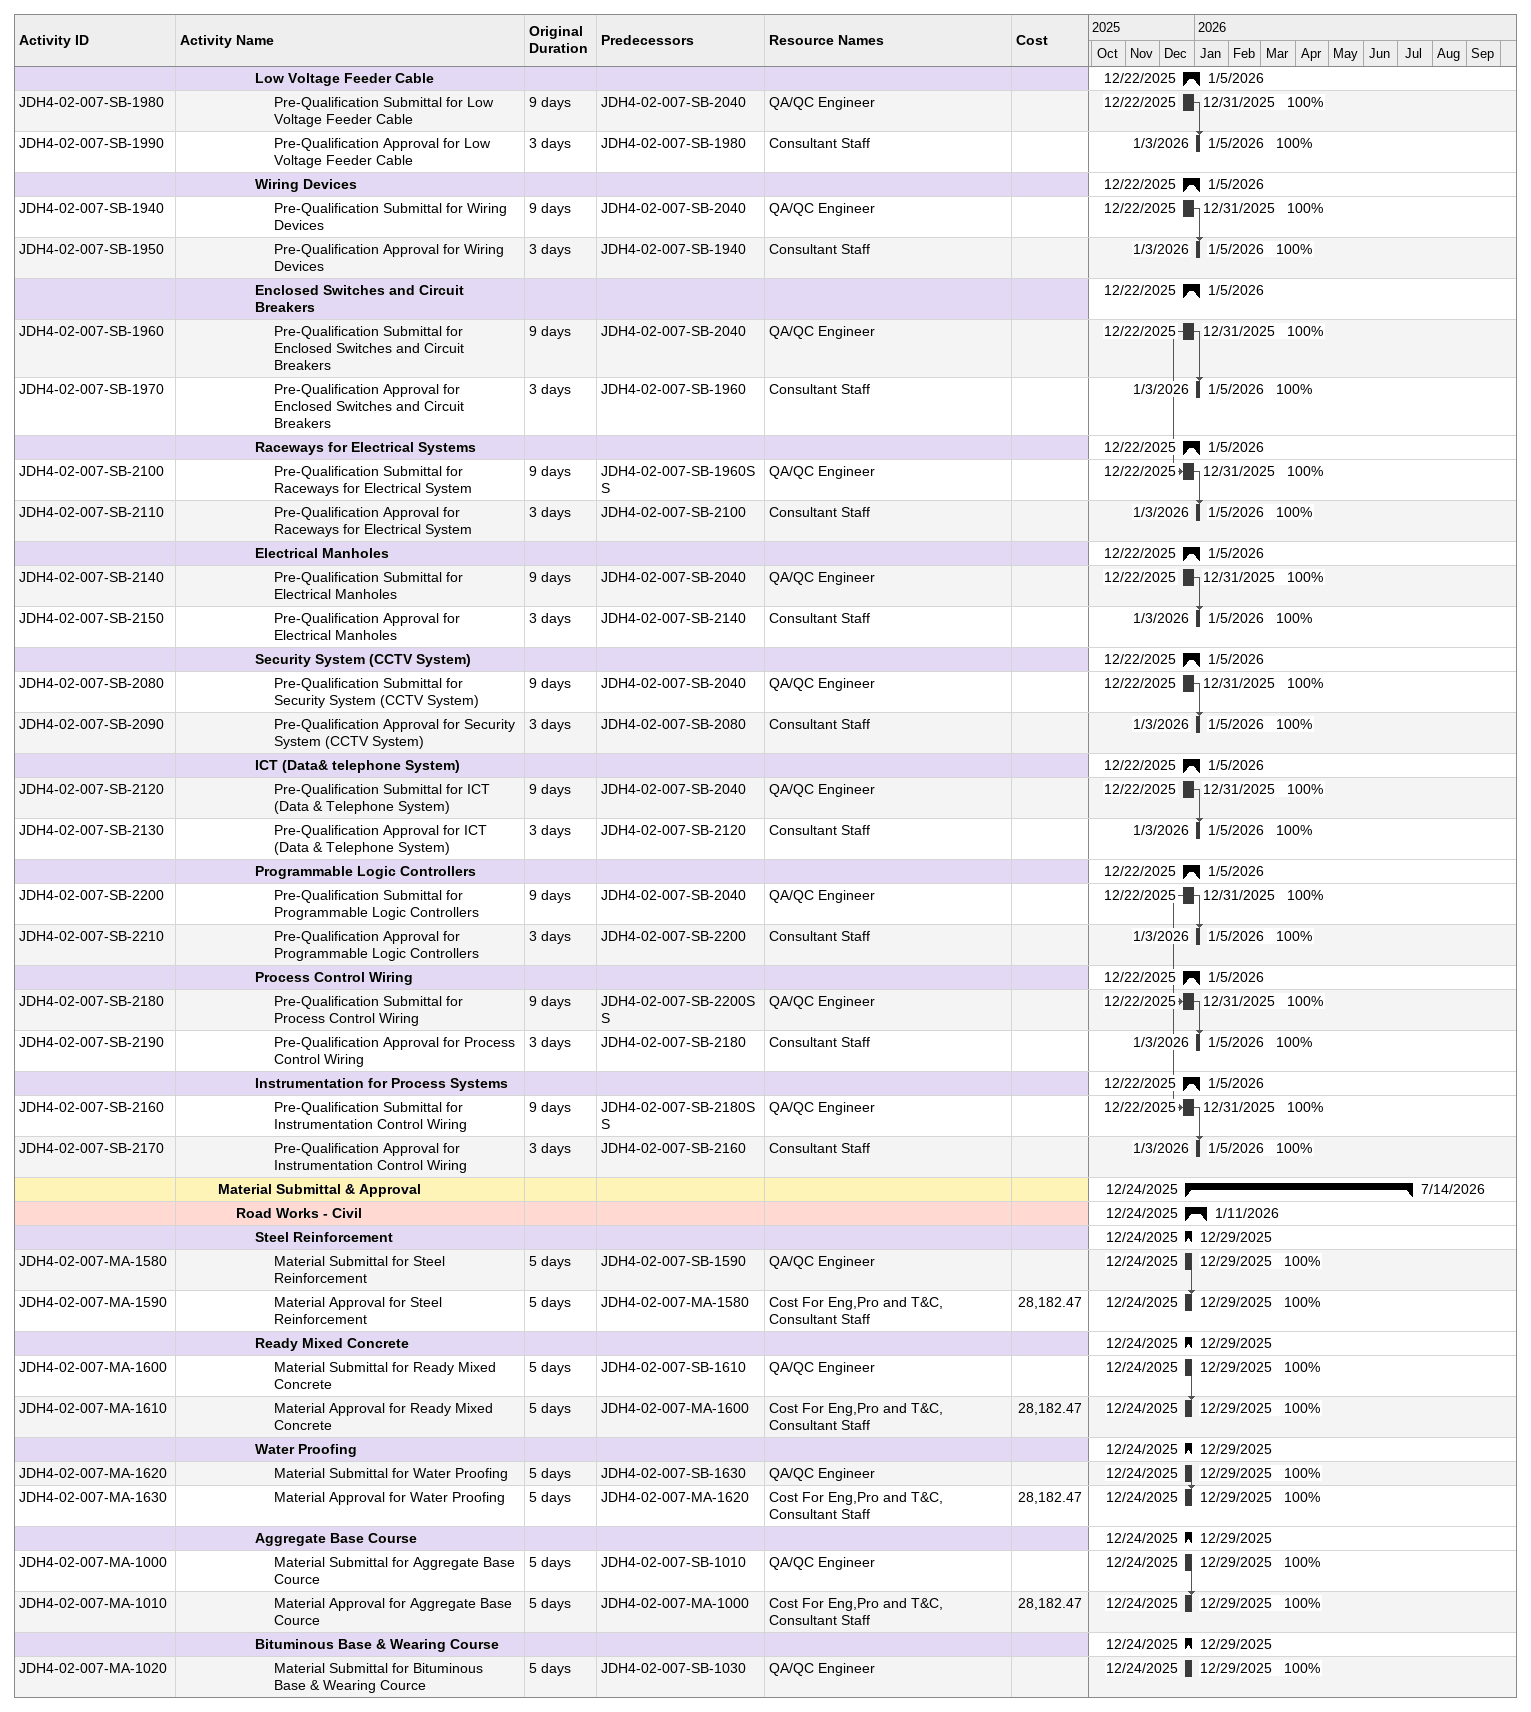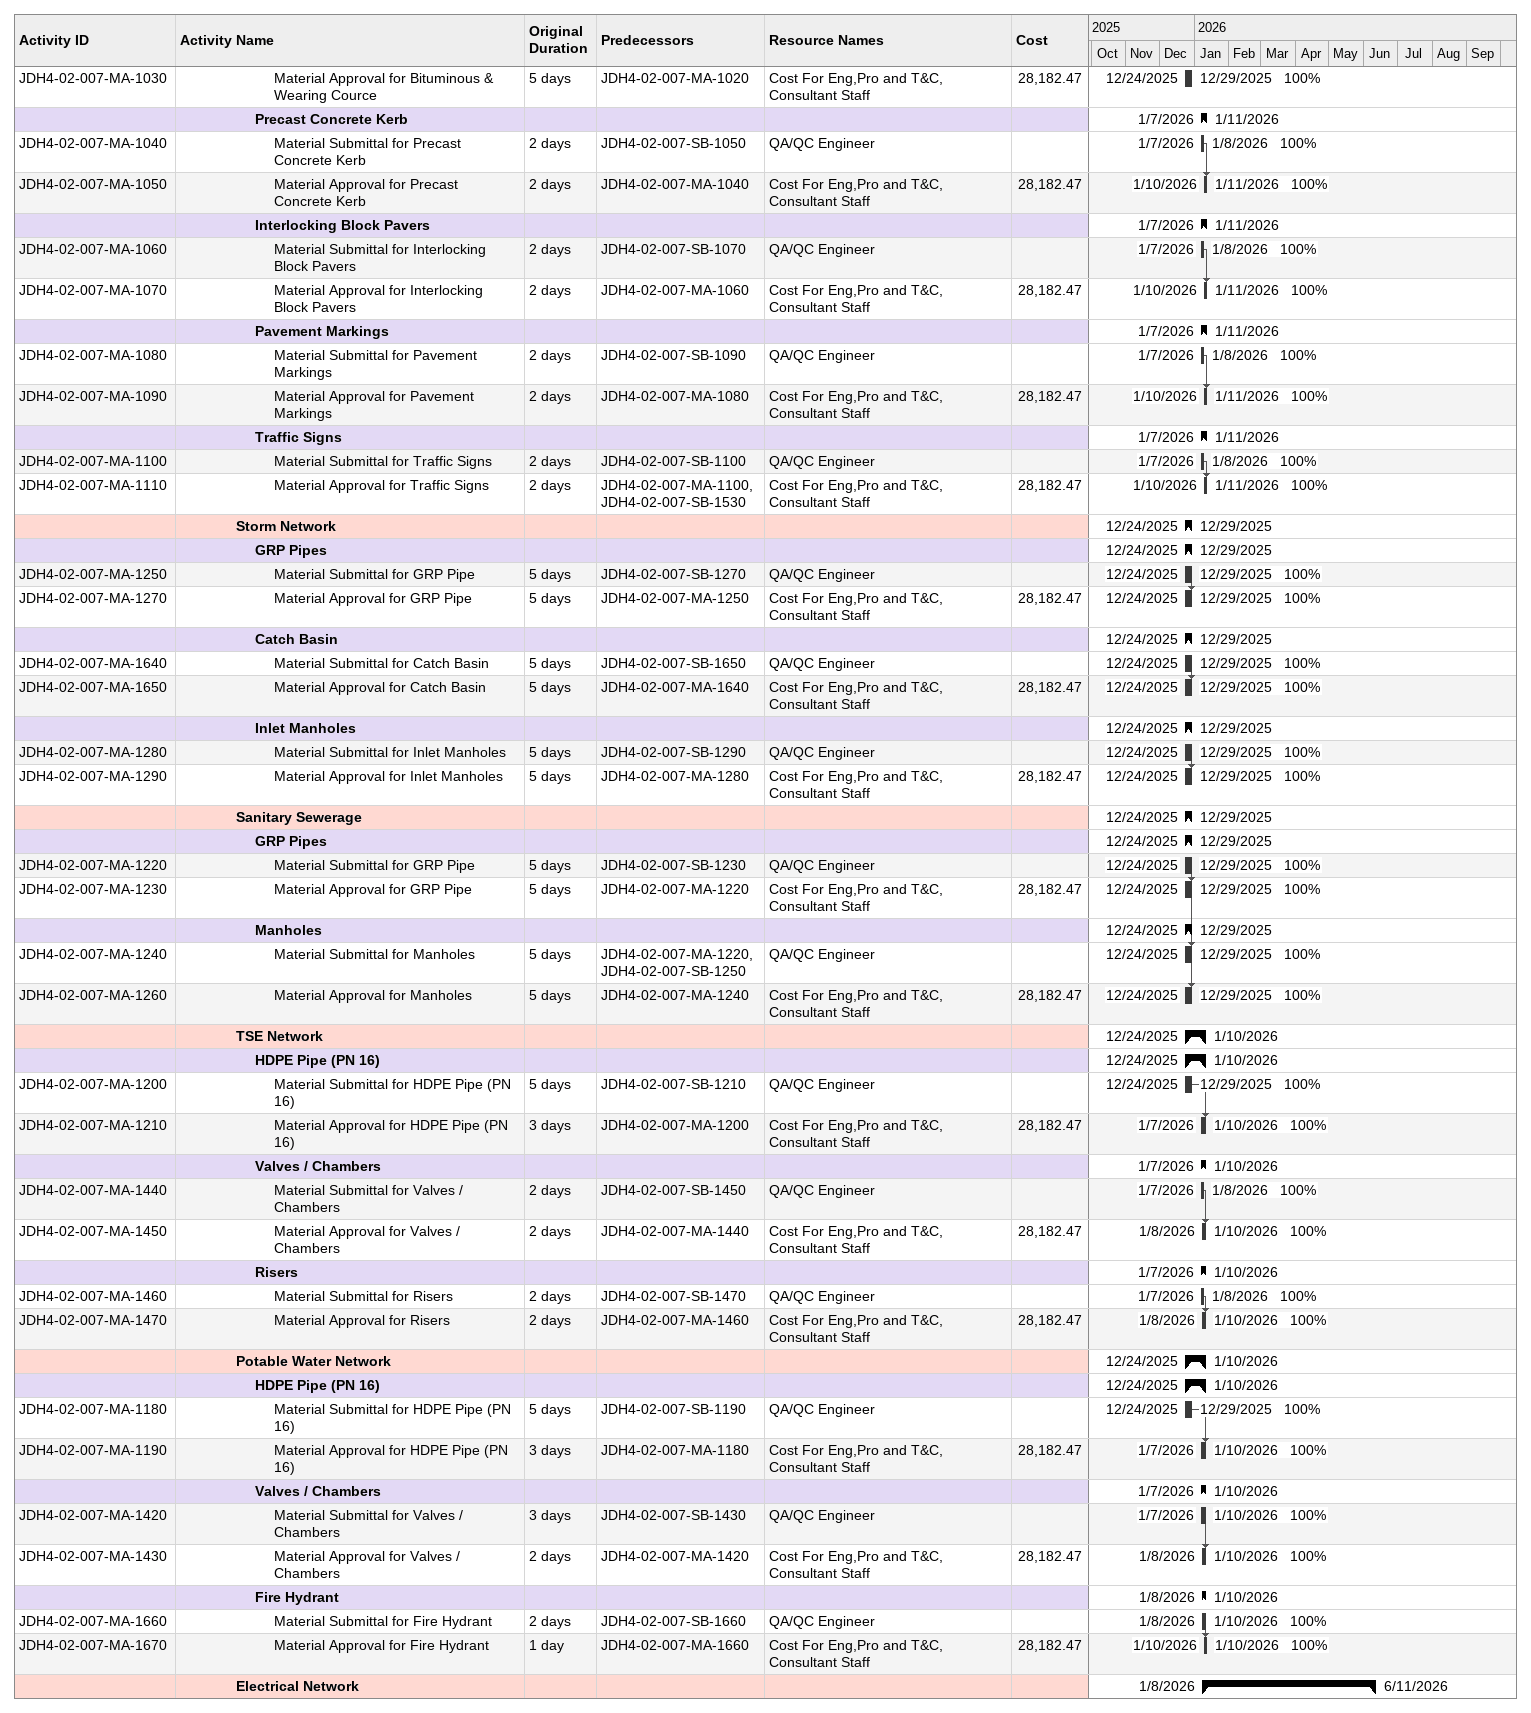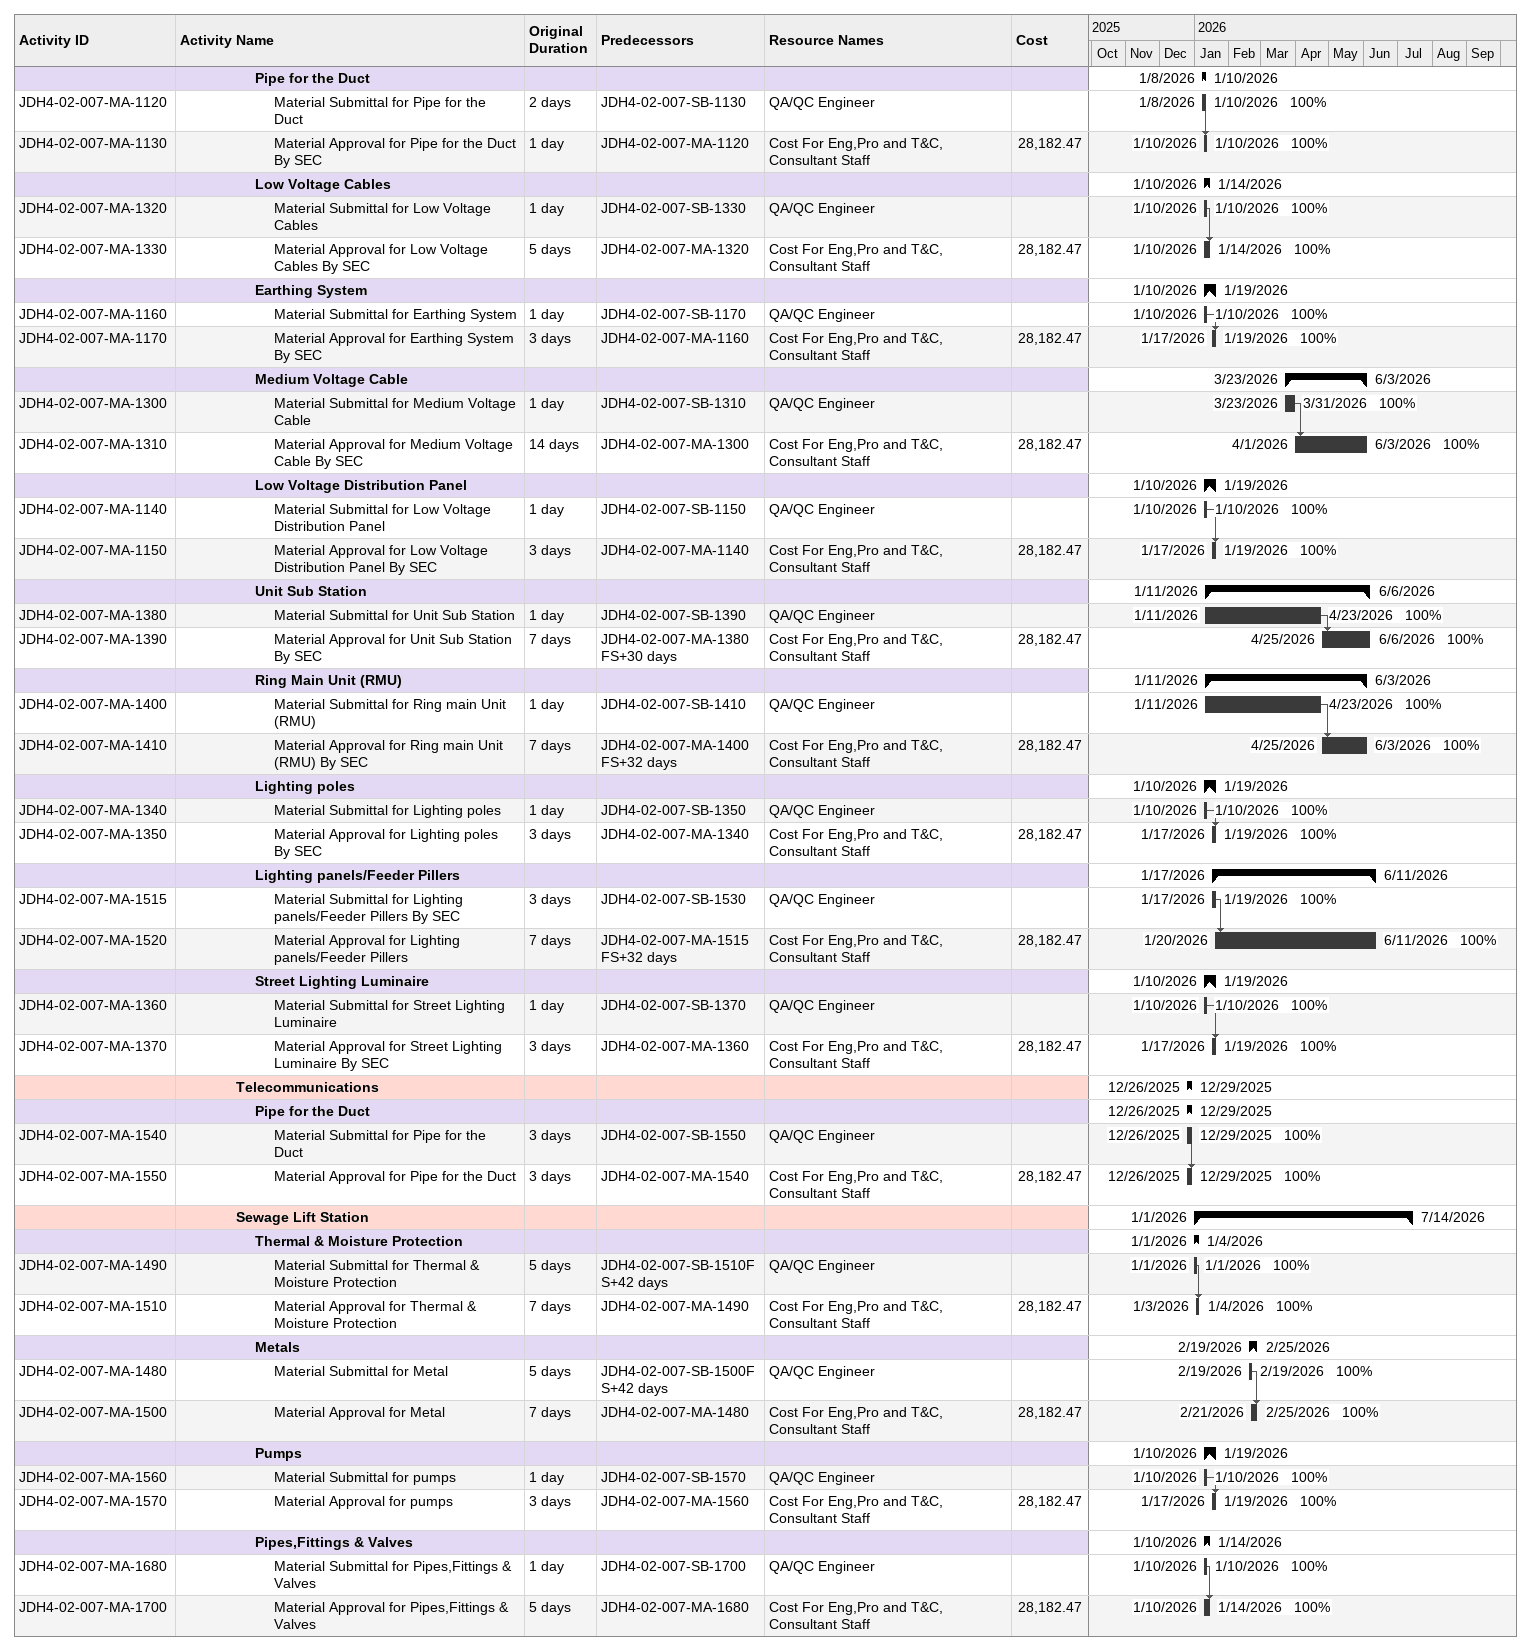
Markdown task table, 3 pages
| ID | Level | Task | Original duration | Start | Finish | Predecessors | Resources | % complete | Cost |
|---|---|---|---|---|---|---|---|---|---|
|  | 5 | **Low Voltage Feeder Cable** |  | 2025-12-22 | 2026-01-05 |  |  |  |  |
| JDH4-02-007-SB-1980 | 6 | Pre-Qualification Submittal for Low Voltage Feeder Cable | 9d | 2025-12-22 | 2025-12-31 | JDH4-02-007-SB-2040 | QA/QC Engineer | 100 |  |
| JDH4-02-007-SB-1990 | 6 | Pre-Qualification Approval for Low Voltage Feeder Cable | 3d | 2026-01-03 | 2026-01-05 | JDH4-02-007-SB-1980 | Consultant Staff | 100 |  |
|  | 5 | **Wiring Devices** |  | 2025-12-22 | 2026-01-05 |  |  |  |  |
| JDH4-02-007-SB-1940 | 6 | Pre-Qualification Submittal for Wiring Devices | 9d | 2025-12-22 | 2025-12-31 | JDH4-02-007-SB-2040 | QA/QC Engineer | 100 |  |
| JDH4-02-007-SB-1950 | 6 | Pre-Qualification Approval for Wiring Devices | 3d | 2026-01-03 | 2026-01-05 | JDH4-02-007-SB-1940 | Consultant Staff | 100 |  |
|  | 5 | **Enclosed Switches and Circuit Breakers** |  | 2025-12-22 | 2026-01-05 |  |  |  |  |
| JDH4-02-007-SB-1960 | 6 | Pre-Qualification Submittal for Enclosed Switches and Circuit Breakers | 9d | 2025-12-22 | 2025-12-31 | JDH4-02-007-SB-2040 | QA/QC Engineer | 100 |  |
| JDH4-02-007-SB-1970 | 6 | Pre-Qualification Approval for Enclosed Switches and Circuit Breakers | 3d | 2026-01-03 | 2026-01-05 | JDH4-02-007-SB-1960 | Consultant Staff | 100 |  |
|  | 5 | **Raceways for Electrical Systems** |  | 2025-12-22 | 2026-01-05 |  |  |  |  |
| JDH4-02-007-SB-2100 | 6 | Pre-Qualification Submittal for Raceways for Electrical System | 9d | 2025-12-22 | 2025-12-31 | JDH4-02-007-SB-1960SS | QA/QC Engineer | 100 |  |
| JDH4-02-007-SB-2110 | 6 | Pre-Qualification Approval for Raceways for Electrical System | 3d | 2026-01-03 | 2026-01-05 | JDH4-02-007-SB-2100 | Consultant Staff | 100 |  |
|  | 5 | **Electrical Manholes** |  | 2025-12-22 | 2026-01-05 |  |  |  |  |
| JDH4-02-007-SB-2140 | 6 | Pre-Qualification Submittal for Electrical Manholes | 9d | 2025-12-22 | 2025-12-31 | JDH4-02-007-SB-2040 | QA/QC Engineer | 100 |  |
| JDH4-02-007-SB-2150 | 6 | Pre-Qualification Approval for Electrical Manholes | 3d | 2026-01-03 | 2026-01-05 | JDH4-02-007-SB-2140 | Consultant Staff | 100 |  |
|  | 5 | **Security System (CCTV System)** |  | 2025-12-22 | 2026-01-05 |  |  |  |  |
| JDH4-02-007-SB-2080 | 6 | Pre-Qualification Submittal for Security System (CCTV System) | 9d | 2025-12-22 | 2025-12-31 | JDH4-02-007-SB-2040 | QA/QC Engineer | 100 |  |
| JDH4-02-007-SB-2090 | 6 | Pre-Qualification Approval for Security System (CCTV System) | 3d | 2026-01-03 | 2026-01-05 | JDH4-02-007-SB-2080 | Consultant Staff | 100 |  |
|  | 5 | **ICT (Data& telephone System)** |  | 2025-12-22 | 2026-01-05 |  |  |  |  |
| JDH4-02-007-SB-2120 | 6 | Pre-Qualification Submittal for ICT (Data & Telephone System) | 9d | 2025-12-22 | 2025-12-31 | JDH4-02-007-SB-2040 | QA/QC Engineer | 100 |  |
| JDH4-02-007-SB-2130 | 6 | Pre-Qualification Approval for ICT (Data & Telephone System) | 3d | 2026-01-03 | 2026-01-05 | JDH4-02-007-SB-2120 | Consultant Staff | 100 |  |
|  | 5 | **Programmable Logic Controllers** |  | 2025-12-22 | 2026-01-05 |  |  |  |  |
| JDH4-02-007-SB-2200 | 6 | Pre-Qualification Submittal for Programmable Logic Controllers | 9d | 2025-12-22 | 2025-12-31 | JDH4-02-007-SB-2040 | QA/QC Engineer | 100 |  |
| JDH4-02-007-SB-2210 | 6 | Pre-Qualification Approval for Programmable Logic Controllers | 3d | 2026-01-03 | 2026-01-05 | JDH4-02-007-SB-2200 | Consultant Staff | 100 |  |
|  | 5 | **Process Control Wiring** |  | 2025-12-22 | 2026-01-05 |  |  |  |  |
| JDH4-02-007-SB-2180 | 6 | Pre-Qualification Submittal for Process Control Wiring | 9d | 2025-12-22 | 2025-12-31 | JDH4-02-007-SB-2200SS | QA/QC Engineer | 100 |  |
| JDH4-02-007-SB-2190 | 6 | Pre-Qualification Approval for Process Control Wiring | 3d | 2026-01-03 | 2026-01-05 | JDH4-02-007-SB-2180 | Consultant Staff | 100 |  |
|  | 5 | **Instrumentation for Process Systems** |  | 2025-12-22 | 2026-01-05 |  |  |  |  |
| JDH4-02-007-SB-2160 | 6 | Pre-Qualification Submittal for Instrumentation Control Wiring | 9d | 2025-12-22 | 2025-12-31 | JDH4-02-007-SB-2180SS | QA/QC Engineer | 100 |  |
| JDH4-02-007-SB-2170 | 6 | Pre-Qualification Approval for Instrumentation Control Wiring | 3d | 2026-01-03 | 2026-01-05 | JDH4-02-007-SB-2160 | Consultant Staff | 100 |  |
|  | 3 | **Material Submittal & Approval** |  | 2025-12-24 | 2026-07-14 |  |  |  |  |
|  | 4 | **Road Works - Civil** |  | 2025-12-24 | 2026-01-11 |  |  |  |  |
|  | 5 | **Steel Reinforcement** |  | 2025-12-24 | 2025-12-29 |  |  |  |  |
| JDH4-02-007-MA-1580 | 6 | Material Submittal for Steel Reinforcement | 5d | 2025-12-24 | 2025-12-29 | JDH4-02-007-SB-1590 | QA/QC Engineer | 100 |  |
| JDH4-02-007-MA-1590 | 6 | Material Approval for Steel Reinforcement | 5d | 2025-12-24 | 2025-12-29 | JDH4-02-007-MA-1580 | Cost For Eng,Pro and T&C, Consultant Staff | 100 | 28182.47 |
|  | 5 | **Ready Mixed Concrete** |  | 2025-12-24 | 2025-12-29 |  |  |  |  |
| JDH4-02-007-MA-1600 | 6 | Material Submittal for Ready Mixed Concrete | 5d | 2025-12-24 | 2025-12-29 | JDH4-02-007-SB-1610 | QA/QC Engineer | 100 |  |
| JDH4-02-007-MA-1610 | 6 | Material Approval for Ready Mixed Concrete | 5d | 2025-12-24 | 2025-12-29 | JDH4-02-007-MA-1600 | Cost For Eng,Pro and T&C, Consultant Staff | 100 | 28182.47 |
|  | 5 | **Water Proofing** |  | 2025-12-24 | 2025-12-29 |  |  |  |  |
| JDH4-02-007-MA-1620 | 6 | Material Submittal for Water Proofing | 5d | 2025-12-24 | 2025-12-29 | JDH4-02-007-SB-1630 | QA/QC Engineer | 100 |  |
| JDH4-02-007-MA-1630 | 6 | Material Approval for Water Proofing | 5d | 2025-12-24 | 2025-12-29 | JDH4-02-007-MA-1620 | Cost For Eng,Pro and T&C, Consultant Staff | 100 | 28182.47 |
|  | 5 | **Aggregate Base Course** |  | 2025-12-24 | 2025-12-29 |  |  |  |  |
| JDH4-02-007-MA-1000 | 6 | Material Submittal for Aggregate Base Cource | 5d | 2025-12-24 | 2025-12-29 | JDH4-02-007-SB-1010 | QA/QC Engineer | 100 |  |
| JDH4-02-007-MA-1010 | 6 | Material Approval for Aggregate Base Cource | 5d | 2025-12-24 | 2025-12-29 | JDH4-02-007-MA-1000 | Cost For Eng,Pro and T&C, Consultant Staff | 100 | 28182.47 |
|  | 5 | **Bituminous Base & Wearing Course** |  | 2025-12-24 | 2025-12-29 |  |  |  |  |
| JDH4-02-007-MA-1020 | 6 | Material Submittal for Bituminous Base & Wearing Cource | 5d | 2025-12-24 | 2025-12-29 | JDH4-02-007-SB-1030 | QA/QC Engineer | 100 |  |
| JDH4-02-007-MA-1030 | 6 | Material Approval for Bituminous & Wearing Cource | 5d | 2025-12-24 | 2025-12-29 | JDH4-02-007-MA-1020 | Cost For Eng,Pro and T&C, Consultant Staff | 100 | 28182.47 |
|  | 5 | **Precast Concrete Kerb** |  | 2026-01-07 | 2026-01-11 |  |  |  |  |
| JDH4-02-007-MA-1040 | 6 | Material Submittal for Precast Concrete Kerb | 2d | 2026-01-07 | 2026-01-08 | JDH4-02-007-SB-1050 | QA/QC Engineer | 100 |  |
| JDH4-02-007-MA-1050 | 6 | Material Approval for Precast Concrete Kerb | 2d | 2026-01-10 | 2026-01-11 | JDH4-02-007-MA-1040 | Cost For Eng,Pro and T&C, Consultant Staff | 100 | 28182.47 |
|  | 5 | **Interlocking Block Pavers** |  | 2026-01-07 | 2026-01-11 |  |  |  |  |
| JDH4-02-007-MA-1060 | 6 | Material Submittal for Interlocking Block Pavers | 2d | 2026-01-07 | 2026-01-08 | JDH4-02-007-SB-1070 | QA/QC Engineer | 100 |  |
| JDH4-02-007-MA-1070 | 6 | Material Approval for Interlocking Block Pavers | 2d | 2026-01-10 | 2026-01-11 | JDH4-02-007-MA-1060 | Cost For Eng,Pro and T&C, Consultant Staff | 100 | 28182.47 |
|  | 5 | **Pavement Markings** |  | 2026-01-07 | 2026-01-11 |  |  |  |  |
| JDH4-02-007-MA-1080 | 6 | Material Submittal for Pavement Markings | 2d | 2026-01-07 | 2026-01-08 | JDH4-02-007-SB-1090 | QA/QC Engineer | 100 |  |
| JDH4-02-007-MA-1090 | 6 | Material Approval for Pavement Markings | 2d | 2026-01-10 | 2026-01-11 | JDH4-02-007-MA-1080 | Cost For Eng,Pro and T&C, Consultant Staff | 100 | 28182.47 |
|  | 5 | **Traffic Signs** |  | 2026-01-07 | 2026-01-11 |  |  |  |  |
| JDH4-02-007-MA-1100 | 6 | Material Submittal for Traffic Signs | 2d | 2026-01-07 | 2026-01-08 | JDH4-02-007-SB-1100 | QA/QC Engineer | 100 |  |
| JDH4-02-007-MA-1110 | 6 | Material Approval for Traffic Signs | 2d | 2026-01-10 | 2026-01-11 | JDH4-02-007-MA-1100, JDH4-02-007-SB-1530 | Cost For Eng,Pro and T&C, Consultant Staff | 100 | 28182.47 |
|  | 4 | **Storm Network** |  | 2025-12-24 | 2025-12-29 |  |  |  |  |
|  | 5 | **GRP Pipes** |  | 2025-12-24 | 2025-12-29 |  |  |  |  |
| JDH4-02-007-MA-1250 | 6 | Material Submittal for GRP Pipe | 5d | 2025-12-24 | 2025-12-29 | JDH4-02-007-SB-1270 | QA/QC Engineer | 100 |  |
| JDH4-02-007-MA-1270 | 6 | Material Approval for GRP Pipe | 5d | 2025-12-24 | 2025-12-29 | JDH4-02-007-MA-1250 | Cost For Eng,Pro and T&C, Consultant Staff | 100 | 28182.47 |
|  | 5 | **Catch Basin** |  | 2025-12-24 | 2025-12-29 |  |  |  |  |
| JDH4-02-007-MA-1640 | 6 | Material Submittal for Catch Basin | 5d | 2025-12-24 | 2025-12-29 | JDH4-02-007-SB-1650 | QA/QC Engineer | 100 |  |
| JDH4-02-007-MA-1650 | 6 | Material Approval for Catch Basin | 5d | 2025-12-24 | 2025-12-29 | JDH4-02-007-MA-1640 | Cost For Eng,Pro and T&C, Consultant Staff | 100 | 28182.47 |
|  | 5 | **Inlet Manholes** |  | 2025-12-24 | 2025-12-29 |  |  |  |  |
| JDH4-02-007-MA-1280 | 6 | Material Submittal for Inlet Manholes | 5d | 2025-12-24 | 2025-12-29 | JDH4-02-007-SB-1290 | QA/QC Engineer | 100 |  |
| JDH4-02-007-MA-1290 | 6 | Material Approval for Inlet Manholes | 5d | 2025-12-24 | 2025-12-29 | JDH4-02-007-MA-1280 | Cost For Eng,Pro and T&C, Consultant Staff | 100 | 28182.47 |
|  | 4 | **Sanitary Sewerage** |  | 2025-12-24 | 2025-12-29 |  |  |  |  |
|  | 5 | **GRP Pipes** |  | 2025-12-24 | 2025-12-29 |  |  |  |  |
| JDH4-02-007-MA-1220 | 6 | Material Submittal for GRP Pipe | 5d | 2025-12-24 | 2025-12-29 | JDH4-02-007-SB-1230 | QA/QC Engineer | 100 |  |
| JDH4-02-007-MA-1230 | 6 | Material Approval for GRP Pipe | 5d | 2025-12-24 | 2025-12-29 | JDH4-02-007-MA-1220 | Cost For Eng,Pro and T&C, Consultant Staff | 100 | 28182.47 |
|  | 5 | **Manholes** |  | 2025-12-24 | 2025-12-29 |  |  |  |  |
| JDH4-02-007-MA-1240 | 6 | Material Submittal for Manholes | 5d | 2025-12-24 | 2025-12-29 | JDH4-02-007-MA-1220, JDH4-02-007-SB-1250 | QA/QC Engineer | 100 |  |
| JDH4-02-007-MA-1260 | 6 | Material Approval for Manholes | 5d | 2025-12-24 | 2025-12-29 | JDH4-02-007-MA-1240 | Cost For Eng,Pro and T&C, Consultant Staff | 100 | 28182.47 |
|  | 4 | **TSE Network** |  | 2025-12-24 | 2026-01-10 |  |  |  |  |
|  | 5 | **HDPE Pipe (PN 16)** |  | 2025-12-24 | 2026-01-10 |  |  |  |  |
| JDH4-02-007-MA-1200 | 6 | Material Submittal for HDPE Pipe (PN 16) | 5d | 2025-12-24 | 2025-12-29 | JDH4-02-007-SB-1210 | QA/QC Engineer | 100 |  |
| JDH4-02-007-MA-1210 | 6 | Material Approval for HDPE Pipe (PN 16) | 3d | 2026-01-07 | 2026-01-10 | JDH4-02-007-MA-1200 | Cost For Eng,Pro and T&C, Consultant Staff | 100 | 28182.47 |
|  | 5 | **Valves / Chambers** |  | 2026-01-07 | 2026-01-10 |  |  |  |  |
| JDH4-02-007-MA-1440 | 6 | Material Submittal for Valves / Chambers | 2d | 2026-01-07 | 2026-01-08 | JDH4-02-007-SB-1450 | QA/QC Engineer | 100 |  |
| JDH4-02-007-MA-1450 | 6 | Material Approval for Valves / Chambers | 2d | 2026-01-08 | 2026-01-10 | JDH4-02-007-MA-1440 | Cost For Eng,Pro and T&C, Consultant Staff | 100 | 28182.47 |
|  | 5 | **Risers** |  | 2026-01-07 | 2026-01-10 |  |  |  |  |
| JDH4-02-007-MA-1460 | 6 | Material Submittal for Risers | 2d | 2026-01-07 | 2026-01-08 | JDH4-02-007-SB-1470 | QA/QC Engineer | 100 |  |
| JDH4-02-007-MA-1470 | 6 | Material Approval for Risers | 2d | 2026-01-08 | 2026-01-10 | JDH4-02-007-MA-1460 | Cost For Eng,Pro and T&C, Consultant Staff | 100 | 28182.47 |
|  | 4 | **Potable Water Network** |  | 2025-12-24 | 2026-01-10 |  |  |  |  |
|  | 5 | **HDPE Pipe (PN 16)** |  | 2025-12-24 | 2026-01-10 |  |  |  |  |
| JDH4-02-007-MA-1180 | 6 | Material Submittal for HDPE Pipe (PN 16) | 5d | 2025-12-24 | 2025-12-29 | JDH4-02-007-SB-1190 | QA/QC Engineer | 100 |  |
| JDH4-02-007-MA-1190 | 6 | Material Approval for HDPE Pipe (PN 16) | 3d | 2026-01-07 | 2026-01-10 | JDH4-02-007-MA-1180 | Cost For Eng,Pro and T&C, Consultant Staff | 100 | 28182.47 |
|  | 5 | **Valves / Chambers** |  | 2026-01-07 | 2026-01-10 |  |  |  |  |
| JDH4-02-007-MA-1420 | 6 | Material Submittal for Valves / Chambers | 3d | 2026-01-07 | 2026-01-10 | JDH4-02-007-SB-1430 | QA/QC Engineer | 100 |  |
| JDH4-02-007-MA-1430 | 6 | Material Approval for Valves / Chambers | 2d | 2026-01-08 | 2026-01-10 | JDH4-02-007-MA-1420 | Cost For Eng,Pro and T&C, Consultant Staff | 100 | 28182.47 |
|  | 5 | **Fire Hydrant** |  | 2026-01-08 | 2026-01-10 |  |  |  |  |
| JDH4-02-007-MA-1660 | 6 | Material Submittal for Fire Hydrant | 2d | 2026-01-08 | 2026-01-10 | JDH4-02-007-SB-1660 | QA/QC Engineer | 100 |  |
| JDH4-02-007-MA-1670 | 6 | Material Approval for Fire Hydrant | 1d | 2026-01-10 | 2026-01-10 | JDH4-02-007-MA-1660 | Cost For Eng,Pro and T&C, Consultant Staff | 100 | 28182.47 |
|  | 4 | **Electrical Network** |  | 2026-01-08 | 2026-06-11 |  |  |  |  |
|  | 5 | **Pipe for the Duct** |  | 2026-01-08 | 2026-01-10 |  |  |  |  |
| JDH4-02-007-MA-1120 | 6 | Material Submittal for Pipe for the Duct | 2d | 2026-01-08 | 2026-01-10 | JDH4-02-007-SB-1130 | QA/QC Engineer | 100 |  |
| JDH4-02-007-MA-1130 | 6 | Material Approval for Pipe for the Duct By SEC | 1d | 2026-01-10 | 2026-01-10 | JDH4-02-007-MA-1120 | Cost For Eng,Pro and T&C, Consultant Staff | 100 | 28182.47 |
|  | 5 | **Low Voltage Cables** |  | 2026-01-10 | 2026-01-14 |  |  |  |  |
| JDH4-02-007-MA-1320 | 6 | Material Submittal for Low Voltage Cables | 1d | 2026-01-10 | 2026-01-10 | JDH4-02-007-SB-1330 | QA/QC Engineer | 100 |  |
| JDH4-02-007-MA-1330 | 6 | Material Approval for Low Voltage Cables By SEC | 5d | 2026-01-10 | 2026-01-14 | JDH4-02-007-MA-1320 | Cost For Eng,Pro and T&C, Consultant Staff | 100 | 28182.47 |
|  | 5 | **Earthing System** |  | 2026-01-10 | 2026-01-19 |  |  |  |  |
| JDH4-02-007-MA-1160 | 6 | Material Submittal for Earthing System | 1d | 2026-01-10 | 2026-01-10 | JDH4-02-007-SB-1170 | QA/QC Engineer | 100 |  |
| JDH4-02-007-MA-1170 | 6 | Material Approval for Earthing System By SEC | 3d | 2026-01-17 | 2026-01-19 | JDH4-02-007-MA-1160 | Cost For Eng,Pro and T&C, Consultant Staff | 100 | 28182.47 |
|  | 5 | **Medium Voltage Cable** |  | 2026-03-23 | 2026-06-03 |  |  |  |  |
| JDH4-02-007-MA-1300 | 6 | Material Submittal for Medium Voltage Cable | 1d | 2026-03-23 | 2026-03-31 | JDH4-02-007-SB-1310 | QA/QC Engineer | 100 |  |
| JDH4-02-007-MA-1310 | 6 | Material Approval for Medium Voltage Cable By SEC | 14d | 2026-04-01 | 2026-06-03 | JDH4-02-007-MA-1300 | Cost For Eng,Pro and T&C, Consultant Staff | 100 | 28182.47 |
|  | 5 | **Low Voltage Distribution Panel** |  | 2026-01-10 | 2026-01-19 |  |  |  |  |
| JDH4-02-007-MA-1140 | 6 | Material Submittal for Low Voltage Distribution Panel | 1d | 2026-01-10 | 2026-01-10 | JDH4-02-007-SB-1150 | QA/QC Engineer | 100 |  |
| JDH4-02-007-MA-1150 | 6 | Material Approval for Low Voltage Distribution Panel By SEC | 3d | 2026-01-17 | 2026-01-19 | JDH4-02-007-MA-1140 | Cost For Eng,Pro and T&C, Consultant Staff | 100 | 28182.47 |
|  | 5 | **Unit Sub Station** |  | 2026-01-11 | 2026-06-06 |  |  |  |  |
| JDH4-02-007-MA-1380 | 6 | Material Submittal for Unit Sub Station | 1d | 2026-01-11 | 2026-04-23 | JDH4-02-007-SB-1390 | QA/QC Engineer | 100 |  |
| JDH4-02-007-MA-1390 | 6 | Material Approval for Unit Sub Station By SEC | 7d | 2026-04-25 | 2026-06-06 | JDH4-02-007-MA-1380FS+30d | Cost For Eng,Pro and T&C, Consultant Staff | 100 | 28182.47 |
|  | 5 | **Ring Main Unit (RMU)** |  | 2026-01-11 | 2026-06-03 |  |  |  |  |
| JDH4-02-007-MA-1400 | 6 | Material Submittal for Ring main Unit (RMU) | 1d | 2026-01-11 | 2026-04-23 | JDH4-02-007-SB-1410 | QA/QC Engineer | 100 |  |
| JDH4-02-007-MA-1410 | 6 | Material Approval for Ring main Unit (RMU) By SEC | 7d | 2026-04-25 | 2026-06-03 | JDH4-02-007-MA-1400FS+32d | Cost For Eng,Pro and T&C, Consultant Staff | 100 | 28182.47 |
|  | 5 | **Lighting poles** |  | 2026-01-10 | 2026-01-19 |  |  |  |  |
| JDH4-02-007-MA-1340 | 6 | Material Submittal for Lighting poles | 1d | 2026-01-10 | 2026-01-10 | JDH4-02-007-SB-1350 | QA/QC Engineer | 100 |  |
| JDH4-02-007-MA-1350 | 6 | Material Approval for Lighting poles By SEC | 3d | 2026-01-17 | 2026-01-19 | JDH4-02-007-MA-1340 | Cost For Eng,Pro and T&C, Consultant Staff | 100 | 28182.47 |
|  | 5 | **Lighting panels/Feeder Pillers** |  | 2026-01-17 | 2026-06-11 |  |  |  |  |
| JDH4-02-007-MA-1515 | 6 | Material Submittal for Lighting panels/Feeder Pillers By SEC | 3d | 2026-01-17 | 2026-01-19 | JDH4-02-007-SB-1530 | QA/QC Engineer | 100 |  |
| JDH4-02-007-MA-1520 | 6 | Material Approval for Lighting panels/Feeder Pillers | 7d | 2026-01-20 | 2026-06-11 | JDH4-02-007-MA-1515FS+32d | Cost For Eng,Pro and T&C, Consultant Staff | 100 | 28182.47 |
|  | 5 | **Street Lighting Luminaire** |  | 2026-01-10 | 2026-01-19 |  |  |  |  |
| JDH4-02-007-MA-1360 | 6 | Material Submittal for Street Lighting Luminaire | 1d | 2026-01-10 | 2026-01-10 | JDH4-02-007-SB-1370 | QA/QC Engineer | 100 |  |
| JDH4-02-007-MA-1370 | 6 | Material Approval for Street Lighting Luminaire By SEC | 3d | 2026-01-17 | 2026-01-19 | JDH4-02-007-MA-1360 | Cost For Eng,Pro and T&C, Consultant Staff | 100 | 28182.47 |
|  | 4 | **Telecommunications** |  | 2025-12-26 | 2025-12-29 |  |  |  |  |
|  | 5 | **Pipe for the Duct** |  | 2025-12-26 | 2025-12-29 |  |  |  |  |
| JDH4-02-007-MA-1540 | 6 | Material Submittal for Pipe for the Duct | 3d | 2025-12-26 | 2025-12-29 | JDH4-02-007-SB-1550 | QA/QC Engineer | 100 |  |
| JDH4-02-007-MA-1550 | 6 | Material Approval for Pipe for the Duct | 3d | 2025-12-26 | 2025-12-29 | JDH4-02-007-MA-1540 | Cost For Eng,Pro and T&C, Consultant Staff | 100 | 28182.47 |
|  | 4 | **Sewage Lift Station** |  | 2026-01-01 | 2026-07-14 |  |  |  |  |
|  | 5 | **Thermal & Moisture Protection** |  | 2026-01-01 | 2026-01-04 |  |  |  |  |
| JDH4-02-007-MA-1490 | 6 | Material Submittal for Thermal & Moisture Protection | 5d | 2026-01-01 | 2026-01-01 | JDH4-02-007-SB-1510FS+42d | QA/QC Engineer | 100 |  |
| JDH4-02-007-MA-1510 | 6 | Material Approval for Thermal & Moisture Protection | 7d | 2026-01-03 | 2026-01-04 | JDH4-02-007-MA-1490 | Cost For Eng,Pro and T&C, Consultant Staff | 100 | 28182.47 |
|  | 5 | **Metals** |  | 2026-02-19 | 2026-02-25 |  |  |  |  |
| JDH4-02-007-MA-1480 | 6 | Material Submittal for Metal | 5d | 2026-02-19 | 2026-02-19 | JDH4-02-007-SB-1500FS+42d | QA/QC Engineer | 100 |  |
| JDH4-02-007-MA-1500 | 6 | Material Approval for Metal | 7d | 2026-02-21 | 2026-02-25 | JDH4-02-007-MA-1480 | Cost For Eng,Pro and T&C, Consultant Staff | 100 | 28182.47 |
|  | 5 | **Pumps** |  | 2026-01-10 | 2026-01-19 |  |  |  |  |
| JDH4-02-007-MA-1560 | 6 | Material Submittal for pumps | 1d | 2026-01-10 | 2026-01-10 | JDH4-02-007-SB-1570 | QA/QC Engineer | 100 |  |
| JDH4-02-007-MA-1570 | 6 | Material Approval for pumps | 3d | 2026-01-17 | 2026-01-19 | JDH4-02-007-MA-1560 | Cost For Eng,Pro and T&C, Consultant Staff | 100 | 28182.47 |
|  | 5 | **Pipes,Fittings & Valves** |  | 2026-01-10 | 2026-01-14 |  |  |  |  |
| JDH4-02-007-MA-1680 | 6 | Material Submittal for Pipes,Fittings & Valves | 1d | 2026-01-10 | 2026-01-10 | JDH4-02-007-SB-1700 | QA/QC Engineer | 100 |  |
| JDH4-02-007-MA-1700 | 6 | Material Approval for Pipes,Fittings & Valves | 5d | 2026-01-10 | 2026-01-14 | JDH4-02-007-MA-1680 | Cost For Eng,Pro and T&C, Consultant Staff | 100 | 28182.47 |
